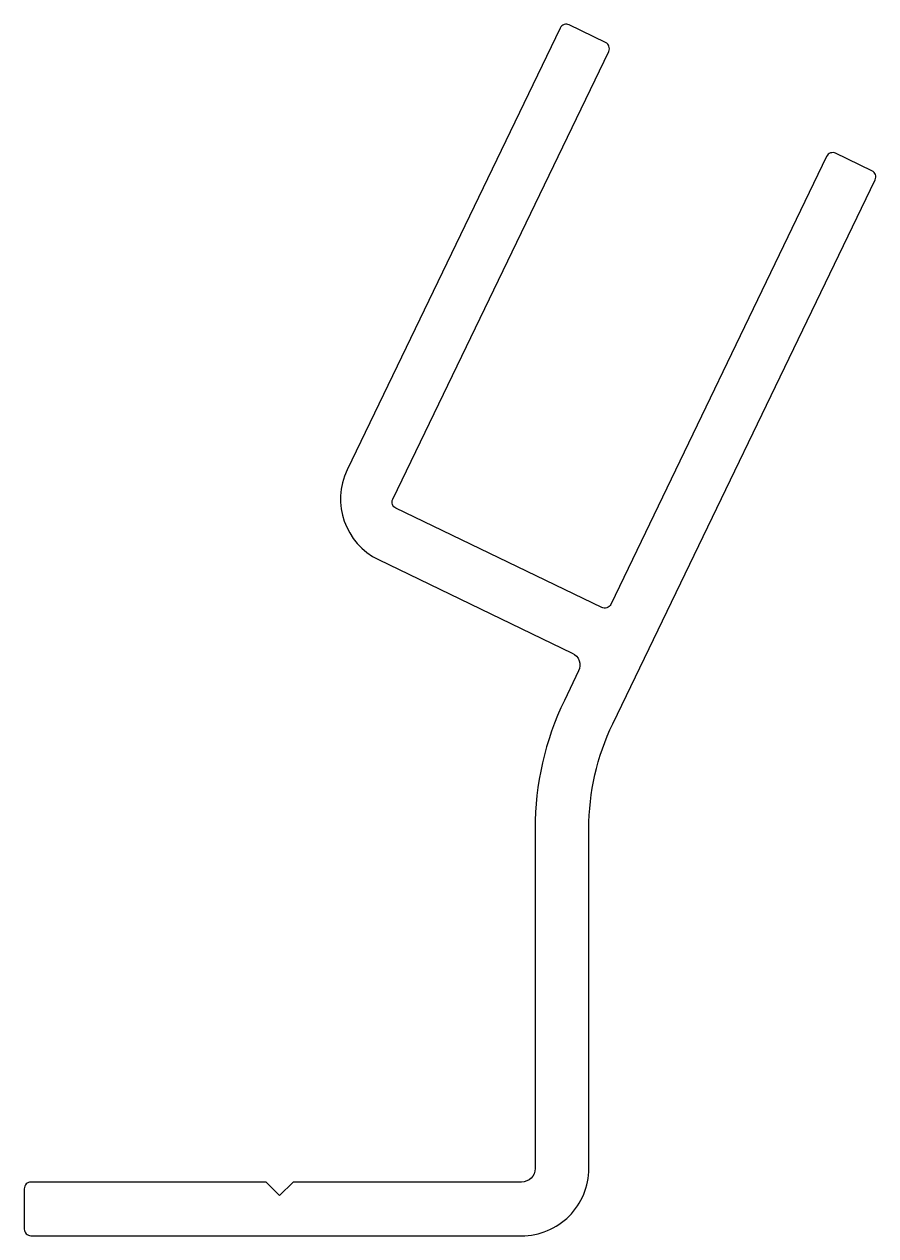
# Model space of a CAD drawing. Extents: x 789.6 to 821.3, y 518.2 to 563.2.
import ezdxf

# ---------------------------------------------------------------- set-up
doc = ezdxf.new("R2010")
doc.units = 0
doc.layers.get('0').update_dxf_attribs({"linetype": 'CONTINUOUS'})

msp = doc.modelspace()

# ---------------------------------------------------------------- linework, layer by layer
at = {"color": 7}
msp.add_lwpolyline([(808.14, 520.153), (799.64, 520.153), (799.14, 519.653), (798.64, 520.153), (789.89, 520.153, 0.414214), (789.64, 519.903), (789.64, 518.403, 0.414214), (789.89, 518.153), (808.14, 518.153, 0.414214), (810.64, 520.653), (810.64, 533.293, -0.112757), (811.533, 537.201), (821.287, 557.439, 0.414207), (821.171, 557.773), (819.82, 558.424, 0.414215), (819.486, 558.307), (811.453, 541.642, -0.414215), (811.119, 541.525), (803.463, 545.216, -0.41421), (803.346, 545.55), (811.378, 562.215, 0.41421), (811.262, 562.549), (809.911, 563.2, 0.414214), (809.577, 563.083), (801.653, 546.643, 0.414213), (802.819, 543.306), (810.026, 539.832, -0.414214), (810.259, 539.165), (809.731, 538.069, 0.112749), (808.64, 533.293), (808.64, 520.653, -0.414214), (808.14, 520.153)], format="xyb", dxfattribs=at)

doc.saveas('drawing.dxf')
